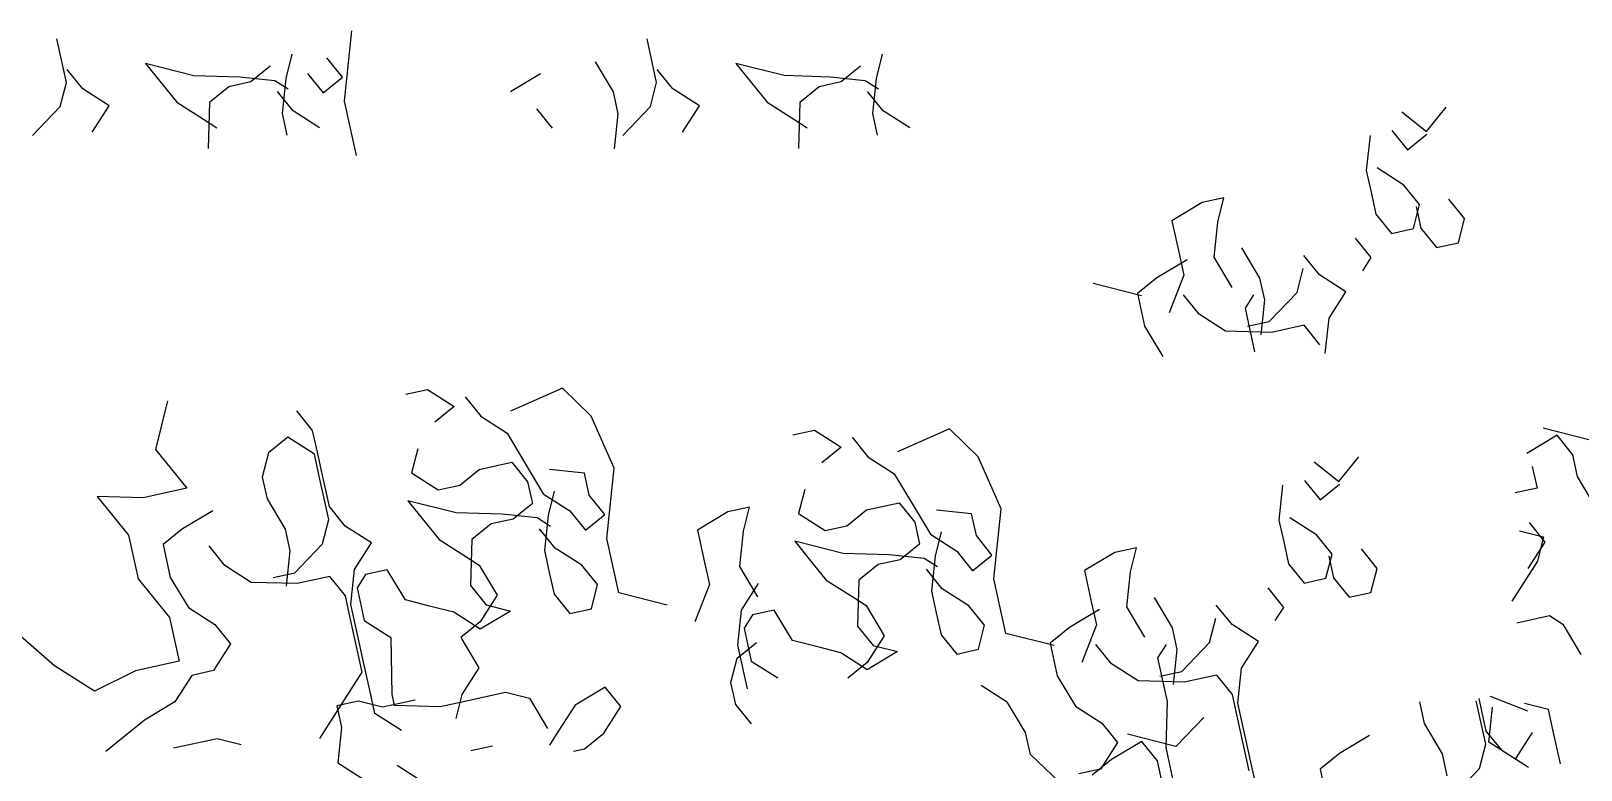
# Model space of a CAD drawing. Header units: millimetres. Extents: x 46 to 20372, y 30 to 14100.
# Drawn here: x 19678 to 19850.3, y 1125.9 to 1207.9 of the extents above; entities that cross this region are included whole.
import ezdxf

# ---------------------------------------------------------------- set-up
doc = ezdxf.new("R2010")
doc.units = ezdxf.units.MM
doc.layers.get('0').update_dxf_attribs({"color": 250})

msp = doc.modelspace()

# ---------------------------------------------------------------- linework, layer by layer
for p, q in [((19712.86, 1200.11), (19713.69, 1207.9)), ((19681.97, 1202.19), (19680.91, 1207.03)), ((19747.55, 1202.19), (19746.49, 1207.03)), ((19696.14, 1202.93), (19690.77, 1204.29)), ((19690.77, 1204.29), (19692.51, 1202.14)), ((19704.61, 1203.98), (19702.46, 1202.24)), ((19707.03, 1205.33), (19706.35, 1202.64)), ((19712.66, 1202.76), (19710.92, 1204.92)), ((19740.71, 1204.49), (19742.71, 1201.13)), ((19761.72, 1202.94), (19756.35, 1204.29)), ((19756.35, 1204.29), (19758.09, 1202.14)), ((19770.19, 1203.98), (19768.04, 1202.24)), ((19772.61, 1205.33), (19771.93, 1202.64)), ((19681.29, 1199.51), (19681.97, 1202.19)), ((19683.78, 1201.49), (19682.04, 1203.64)), ((19692.51, 1202.14), (19694.26, 1199.99)), ((19701.25, 1202.79), (19696.14, 1202.93)), ((19702.46, 1202.24), (19700.03, 1201.71)), ((19705.14, 1202.38), (19701.25, 1202.79)), ((19706.61, 1201.43), (19705.14, 1202.38)), ((19706.35, 1202.64), (19705.94, 1198.75)), ((19708.77, 1203.18), (19710.51, 1201.02)), ((19710.51, 1201.02), (19712.66, 1202.76)), ((19734.66, 1203.16), (19731.3, 1201.15)), ((19746.87, 1199.51), (19747.55, 1202.19)), ((19749.36, 1201.49), (19747.62, 1203.64)), ((19758.09, 1202.14), (19759.84, 1199.99)), ((19766.83, 1202.79), (19761.72, 1202.94)), ((19768.04, 1202.24), (19765.62, 1201.71)), ((19770.72, 1202.38), (19766.83, 1202.79)), ((19772.19, 1201.43), (19770.72, 1202.38)), ((19771.93, 1202.64), (19771.52, 1198.75)), ((19686.73, 1199.6), (19683.78, 1201.49)), ((19700.03, 1201.71), (19697.88, 1199.97)), ((19707.15, 1199.02), (19705.41, 1201.17)), ((19742.71, 1201.13), (19743.25, 1198.71)), ((19752.31, 1199.6), (19749.36, 1201.49)), ((19765.62, 1201.71), (19763.46, 1199.97)), ((19772.73, 1199.02), (19770.99, 1201.17)), ((19678.2, 1196.29), (19681.29, 1199.51)), ((19684.85, 1196.65), (19686.73, 1199.6)), ((19694.26, 1199.99), (19697.2, 1198.1)), ((19697.88, 1199.97), (19697.74, 1194.86)), ((19705.94, 1198.75), (19706.47, 1196.33)), ((19710.1, 1197.13), (19707.15, 1199.02)), ((19714.19, 1194.06), (19712.86, 1200.11)), ((19735.99, 1197.11), (19734.25, 1199.26)), ((19743.25, 1198.71), (19742.84, 1194.81)), ((19743.78, 1196.29), (19746.87, 1199.51)), ((19750.43, 1196.65), (19752.31, 1199.6)), ((19759.84, 1199.99), (19762.79, 1198.1)), ((19763.46, 1199.97), (19763.32, 1194.86)), ((19771.52, 1198.75), (19772.05, 1196.33)), ((19775.68, 1197.13), (19772.73, 1199.02)), ((19830.34, 1198.91), (19833.08, 1196.73)), ((19833.08, 1196.73), (19835.26, 1199.46)), ((19697.2, 1198.1), (19698.68, 1197.15)), ((19762.79, 1198.1), (19764.26, 1197.15)), ((19826.81, 1196.31), (19826.4, 1192.42)), ((19829.23, 1196.85), (19830.97, 1194.69)), ((19830.97, 1194.69), (19833.13, 1196.43)), ((19826.4, 1192.42), (19826.93, 1190)), ((19830.56, 1190.8), (19827.61, 1192.69)), ((19826.93, 1190), (19827.47, 1187.58)), ((19832.3, 1188.64), (19830.56, 1190.8)), ((19808.16, 1188.84), (19804.8, 1186.83)), ((19810.58, 1189.37), (19808.16, 1188.84)), ((19809.9, 1186.68), (19810.58, 1189.37)), ((19831.63, 1185.96), (19832.3, 1188.64)), ((19831.93, 1188.43), (19832.47, 1186.01)), ((19837.3, 1187.08), (19835.56, 1189.23)), ((19804.8, 1186.83), (19805.6, 1183.2)), ((19809.49, 1182.79), (19809.9, 1186.68)), ((19827.47, 1187.58), (19829.21, 1185.43)), ((19836.63, 1184.39), (19837.3, 1187.08)), ((19825.17, 1184.89), (19826.91, 1182.74)), ((19829.21, 1185.43), (19831.63, 1185.96)), ((19832.47, 1186.01), (19834.21, 1183.86)), ((19805.6, 1183.2), (19806.13, 1180.78)), ((19812.54, 1183.84), (19814.54, 1180.47)), ((19834.21, 1183.86), (19836.63, 1184.39)), ((19806.49, 1182.51), (19803.13, 1180.5)), ((19811.5, 1179.42), (19809.49, 1182.79)), ((19818.7, 1178.85), (19819.38, 1181.54)), ((19821.19, 1180.83), (19819.45, 1182.99)), ((19826.91, 1182.74), (19825.96, 1181.26)), ((19801.42, 1178.49), (19796.05, 1179.85)), ((19803.13, 1180.5), (19800.97, 1178.76)), ((19806.13, 1180.78), (19804.5, 1176.62)), ((19814.54, 1180.47), (19815.08, 1178.06)), ((19824.14, 1178.95), (19821.19, 1180.83)), ((19800.97, 1178.76), (19801.77, 1175.13)), ((19807.82, 1176.46), (19806.08, 1178.61)), ((19813.87, 1178.6), (19812.93, 1177.13)), ((19815.08, 1178.06), (19814.67, 1174.16)), ((19815.61, 1175.64), (19818.7, 1178.85)), ((19822.26, 1176), (19824.14, 1178.95)), ((19810.77, 1174.57), (19807.82, 1176.46)), ((19812.93, 1177.13), (19813.99, 1172.29)), ((19801.77, 1175.13), (19803.78, 1171.77)), ((19815.87, 1174.43), (19810.77, 1174.57)), ((19813.19, 1175.11), (19815.61, 1175.64)), ((19819.5, 1175.23), (19815.87, 1174.43)), ((19821.24, 1173.07), (19819.5, 1175.23)), ((19821.84, 1172.1), (19822.26, 1176)), ((19719.68, 1167.56), (19722.1, 1168.09)), ((19722.1, 1168.09), (19725.05, 1166.21)), ((19737.08, 1168.23), (19731.3, 1165.69)), ((19740.29, 1165.13), (19737.08, 1168.23)), ((19693.22, 1166.82), (19691.86, 1161.44)), ((19725.05, 1166.21), (19722.89, 1164.46)), ((19726.26, 1167.29), (19728, 1165.13)), ((19709.33, 1163.56), (19707.59, 1165.72)), ((19728, 1165.13), (19730.95, 1163.25)), ((19742.83, 1159.35), (19740.29, 1165.13)), ((19706.57, 1162.79), (19704.42, 1161.05)), ((19709.52, 1160.9), (19706.57, 1162.79)), ((19709.86, 1161.15), (19709.33, 1163.56)), ((19730.95, 1163.25), (19732.96, 1159.88)), ((19762.68, 1163.06), (19765.1, 1163.59)), ((19765.1, 1163.59), (19768.05, 1161.71)), ((19769.26, 1162.79), (19771, 1160.63)), ((19780.08, 1163.73), (19774.3, 1161.19)), ((19783.29, 1160.63), (19780.08, 1163.73)), ((19847.59, 1163.01), (19844.23, 1161)), ((19851.4, 1162.43), (19846.03, 1163.79)), ((19849.33, 1160.86), (19847.59, 1163.01)), ((19691.86, 1161.44), (19695.34, 1157.14)), ((19704.42, 1161.05), (19703.74, 1158.37)), ((19710.06, 1158.49), (19709.52, 1160.9)), ((19710.39, 1158.72), (19709.86, 1161.15)), ((19721.01, 1161.51), (19720.33, 1158.83)), ((19768.05, 1161.71), (19765.89, 1159.96)), ((19849.87, 1158.44), (19849.33, 1160.86)), ((19725.7, 1157.47), (19727.85, 1159.22)), ((19727.85, 1159.22), (19731.48, 1160.01)), ((19731.48, 1160.01), (19733.22, 1157.86)), ((19732.96, 1159.88), (19734.96, 1156.52)), ((19739.54, 1158.79), (19735.64, 1159.21)), ((19742.01, 1151.56), (19742.83, 1159.35)), ((19771, 1160.63), (19773.95, 1158.75)), ((19785.83, 1154.85), (19783.29, 1160.63)), ((19820.62, 1160.07), (19823.36, 1157.89)), ((19823.36, 1157.89), (19825.55, 1160.63)), ((19844.84, 1159.56), (19845.37, 1157.14)), ((19703.74, 1158.37), (19704.28, 1155.95)), ((19711.12, 1153.65), (19710.06, 1158.49)), ((19711.19, 1155.1), (19710.39, 1158.72)), ((19720.33, 1158.83), (19723.28, 1156.94)), ((19723.28, 1156.94), (19725.7, 1157.47)), ((19733.22, 1157.86), (19733.75, 1155.44)), ((19740.07, 1156.38), (19739.54, 1158.79)), ((19773.95, 1158.75), (19775.96, 1155.38)), ((19817.1, 1157.48), (19816.69, 1153.59)), ((19819.52, 1158.01), (19821.26, 1155.86)), ((19821.26, 1155.86), (19823.41, 1157.6)), ((19851.87, 1155.07), (19849.87, 1158.44)), ((19685.4, 1156.22), (19688.89, 1151.91)), ((19690.51, 1156.07), (19685.4, 1156.22)), ((19695.34, 1157.14), (19690.51, 1156.07)), ((19704.28, 1155.95), (19706.28, 1152.58)), ((19725.29, 1154.39), (19719.92, 1155.75)), ((19719.92, 1155.75), (19721.66, 1153.59)), ((19734.96, 1156.52), (19737.92, 1154.63)), ((19736.17, 1156.79), (19735.5, 1154.1)), ((19741.81, 1154.22), (19740.07, 1156.38)), ((19764.01, 1157.01), (19763.33, 1154.33)), ((19845.37, 1157.14), (19842.95, 1156.61)), ((19698.23, 1154.62), (19694.87, 1152.61)), ((19712.93, 1152.94), (19711.19, 1155.1)), ((19730.39, 1154.25), (19725.29, 1154.39)), ((19734.29, 1153.84), (19730.39, 1154.25)), ((19733.75, 1155.44), (19731.6, 1153.7)), ((19735.76, 1152.89), (19734.29, 1153.84)), ((19735.5, 1154.1), (19735.09, 1150.21)), ((19737.92, 1154.63), (19739.66, 1152.48)), ((19739.66, 1152.48), (19741.81, 1154.22)), ((19755.45, 1154.5), (19752.08, 1152.49)), ((19757.86, 1155.03), (19755.45, 1154.5)), ((19757.19, 1152.35), (19757.86, 1155.03)), ((19763.33, 1154.33), (19766.28, 1152.44)), ((19768.7, 1152.97), (19770.85, 1154.72)), ((19770.85, 1154.72), (19774.48, 1155.51)), ((19774.48, 1155.51), (19776.22, 1153.36)), ((19775.96, 1155.38), (19777.96, 1152.02)), ((19782.54, 1154.29), (19778.64, 1154.71)), ((19783.07, 1151.88), (19782.54, 1154.29)), ((19785.01, 1147.06), (19785.83, 1154.85)), ((19820.85, 1151.97), (19817.89, 1153.85)), ((19694.87, 1152.61), (19692.71, 1150.87)), ((19706.28, 1152.58), (19706.81, 1150.17)), ((19710.44, 1150.96), (19711.12, 1153.65)), ((19715.88, 1151.06), (19712.93, 1152.94)), ((19721.66, 1153.59), (19723.4, 1151.44)), ((19729.18, 1153.17), (19727.03, 1151.43)), ((19731.6, 1153.7), (19729.18, 1153.17)), ((19736.29, 1150.47), (19734.55, 1152.63)), ((19752.08, 1152.49), (19752.88, 1148.87)), ((19756.78, 1148.45), (19757.19, 1152.35)), ((19766.28, 1152.44), (19768.7, 1152.97)), ((19776.22, 1153.36), (19776.75, 1150.94)), ((19779.17, 1152.29), (19778.5, 1149.6)), ((19816.69, 1153.59), (19817.22, 1151.17)), ((19843.41, 1152.4), (19846.09, 1151.72)), ((19846.27, 1151.16), (19844.53, 1153.32)), ((19688.89, 1151.91), (19689.95, 1147.08)), ((19692.71, 1150.87), (19693.51, 1147.24)), ((19699.56, 1148.57), (19697.82, 1150.72)), ((19707.34, 1147.75), (19710.44, 1150.96)), ((19713.99, 1148.1), (19715.88, 1151.06)), ((19723.4, 1151.44), (19726.35, 1149.56)), ((19727.03, 1151.43), (19726.88, 1146.32)), ((19739.25, 1148.59), (19736.29, 1150.47)), ((19743.34, 1145.51), (19742.01, 1151.56)), ((19762.92, 1151.25), (19764.66, 1149.09)), ((19768.29, 1149.89), (19762.92, 1151.25)), ((19776.75, 1150.94), (19774.6, 1149.2)), ((19777.96, 1152.02), (19780.92, 1150.13)), ((19784.81, 1149.72), (19783.07, 1151.88)), ((19800.86, 1150.53), (19798.45, 1150)), ((19800.19, 1147.85), (19800.86, 1150.53)), ((19817.22, 1151.17), (19817.75, 1148.75)), ((19822.59, 1149.81), (19820.85, 1151.97)), ((19827.59, 1148.24), (19825.85, 1150.4)), ((19844.38, 1148.21), (19846.27, 1151.16)), ((19846.09, 1151.72), (19845.41, 1149.04)), ((19706.81, 1150.17), (19706.4, 1146.27)), ((19726.35, 1149.56), (19727.83, 1148.61)), ((19735.09, 1150.21), (19735.62, 1147.79)), ((19752.88, 1148.87), (19753.41, 1146.45)), ((19764.66, 1149.09), (19766.4, 1146.94)), ((19773.39, 1149.75), (19768.29, 1149.89)), ((19772.18, 1148.67), (19770.03, 1146.93)), ((19774.6, 1149.2), (19772.18, 1148.67)), ((19777.29, 1149.34), (19773.39, 1149.75)), ((19778.76, 1148.39), (19777.29, 1149.34)), ((19778.5, 1149.6), (19778.09, 1145.71)), ((19780.92, 1150.13), (19782.66, 1147.98)), ((19782.66, 1147.98), (19784.81, 1149.72)), ((19798.45, 1150), (19795.08, 1147.99)), ((19817.75, 1148.75), (19819.49, 1146.6)), ((19821.91, 1147.13), (19822.59, 1149.81)), ((19822.22, 1149.6), (19822.75, 1147.18)), ((19845.41, 1149.04), (19842.58, 1144.61)), ((19689.95, 1147.08), (19693.43, 1142.77)), ((19693.51, 1147.24), (19695.52, 1143.88)), ((19702.51, 1146.68), (19699.56, 1148.57)), ((19704.93, 1147.22), (19707.34, 1147.75)), ((19711.24, 1147.33), (19707.61, 1146.54)), ((19712.98, 1145.18), (19711.24, 1147.33)), ((19713.58, 1144.21), (19713.99, 1148.1)), ((19715.2, 1147.56), (19714.26, 1146.08)), ((19717.62, 1148.09), (19715.2, 1147.56)), ((19719.63, 1144.73), (19717.62, 1148.09)), ((19727.83, 1148.61), (19729.84, 1145.25)), ((19735.62, 1147.79), (19736.15, 1145.37)), ((19740.99, 1146.43), (19739.25, 1148.59)), ((19758.78, 1145.09), (19756.78, 1148.45)), ((19766.4, 1146.94), (19769.35, 1145.06)), ((19779.29, 1145.97), (19777.55, 1148.13)), ((19786.34, 1141.01), (19785.01, 1147.06)), ((19795.08, 1147.99), (19795.88, 1144.37)), ((19799.78, 1143.95), (19800.19, 1147.85)), ((19819.49, 1146.6), (19821.91, 1147.13)), ((19822.75, 1147.18), (19824.49, 1145.03)), ((19826.91, 1145.56), (19827.59, 1148.24)), ((19707.61, 1146.54), (19702.51, 1146.68)), ((19714.26, 1146.08), (19715.06, 1142.45)), ((19726.88, 1146.32), (19728.62, 1144.17)), ((19729.84, 1145.25), (19727.95, 1142.3)), ((19736.15, 1145.37), (19737.89, 1143.22)), ((19740.31, 1143.75), (19740.99, 1146.43)), ((19748.71, 1144.16), (19743.34, 1145.51)), ((19753.41, 1146.45), (19751.79, 1142.29)), ((19756.99, 1143.6), (19758.88, 1146.56)), ((19770.03, 1146.93), (19769.88, 1141.82)), ((19778.09, 1145.71), (19778.62, 1143.29)), ((19782.25, 1144.09), (19779.29, 1145.97)), ((19815.45, 1146.06), (19817.19, 1143.91)), ((19824.49, 1145.03), (19826.91, 1145.56)), ((19695.52, 1143.88), (19698.47, 1141.99)), ((19713.51, 1142.76), (19712.98, 1145.18)), ((19714.64, 1139.37), (19713.58, 1144.21)), ((19722.31, 1144.05), (19719.63, 1144.73)), ((19725, 1143.37), (19722.31, 1144.05)), ((19731.31, 1143.49), (19727.95, 1141.48)), ((19728.62, 1144.17), (19731.31, 1143.49)), ((19737.89, 1143.22), (19740.31, 1143.75)), ((19756.58, 1139.71), (19756.99, 1143.6)), ((19760.62, 1143.59), (19758.2, 1143.06)), ((19762.63, 1140.23), (19760.62, 1143.59)), ((19769.35, 1145.06), (19770.83, 1144.11)), ((19770.83, 1144.11), (19772.84, 1140.75)), ((19783.99, 1141.93), (19782.25, 1144.09)), ((19796.77, 1143.67), (19793.41, 1141.67)), ((19795.88, 1144.37), (19796.41, 1141.95)), ((19801.78, 1140.59), (19799.78, 1143.95)), ((19802.82, 1145), (19804.83, 1141.64)), ((19811.48, 1142), (19809.73, 1144.15)), ((19817.19, 1143.91), (19816.25, 1142.43)), ((19693.43, 1142.77), (19694.49, 1137.93)), ((19698.47, 1141.99), (19700.21, 1139.84)), ((19714.84, 1136.71), (19713.51, 1142.76)), ((19715.06, 1142.45), (19718.01, 1140.57)), ((19727.95, 1141.48), (19725, 1143.37)), ((19727.95, 1142.3), (19725.8, 1140.56)), ((19758.2, 1143.06), (19757.26, 1141.58)), ((19769.88, 1141.82), (19771.62, 1139.67)), ((19778.62, 1143.29), (19779.15, 1140.87)), ((19783.31, 1139.25), (19783.99, 1141.93)), ((19796.41, 1141.95), (19794.79, 1137.79)), ((19808.99, 1140.02), (19809.67, 1142.7)), ((19814.43, 1140.11), (19811.48, 1142)), ((19843.11, 1142.19), (19846.74, 1142.99)), ((19846.74, 1142.99), (19848.22, 1142.05)), ((19848.22, 1142.05), (19850.23, 1138.68)), ((19680.66, 1137.43), (19675.97, 1141.47)), ((19718.01, 1140.57), (19718.13, 1134.25)), ((19725.8, 1140.56), (19727.8, 1137.19)), ((19757.26, 1141.58), (19758.06, 1137.95)), ((19765.31, 1139.55), (19762.63, 1140.23)), ((19772.84, 1140.75), (19770.95, 1137.8)), ((19779.15, 1140.87), (19780.89, 1138.72)), ((19791.71, 1139.66), (19786.34, 1141.01)), ((19793.41, 1141.67), (19791.26, 1139.93)), ((19804.83, 1141.64), (19805.36, 1139.22)), ((19812.54, 1137.16), (19814.43, 1140.11)), ((19700.21, 1139.84), (19698.32, 1136.89)), ((19714.91, 1138.16), (19714.64, 1139.37)), ((19756.48, 1138.25), (19758.64, 1139.99)), ((19757.64, 1134.87), (19756.58, 1139.71)), ((19768, 1138.87), (19765.31, 1139.55)), ((19770.95, 1136.98), (19768, 1138.87)), ((19774.31, 1138.99), (19770.95, 1136.98)), ((19771.62, 1139.67), (19774.31, 1138.99)), ((19780.89, 1138.72), (19783.31, 1139.25)), ((19791.26, 1139.93), (19792.06, 1136.3)), ((19798.1, 1137.63), (19796.36, 1139.78)), ((19804.15, 1139.77), (19803.21, 1138.3)), ((19805.36, 1139.22), (19804.95, 1135.33)), ((19805.89, 1136.8), (19808.99, 1140.02)), ((19685.09, 1134.6), (19680.66, 1137.43)), ((19689.66, 1136.87), (19685.09, 1134.6)), ((19694.49, 1137.93), (19689.66, 1136.87)), ((19698.32, 1136.89), (19695.9, 1136.35)), ((19712.01, 1132.29), (19714.84, 1136.71)), ((19715.71, 1134.54), (19714.91, 1138.16)), ((19727.8, 1137.19), (19725.91, 1134.24)), ((19755.81, 1135.56), (19756.48, 1138.25)), ((19758.06, 1137.95), (19761.01, 1136.07)), ((19770.95, 1137.8), (19768.8, 1136.06)), ((19801.06, 1135.74), (19798.1, 1137.63)), ((19803.21, 1138.3), (19804.27, 1133.46)), ((19803.47, 1136.27), (19805.89, 1136.8)), ((19812.13, 1133.27), (19812.54, 1137.16)), ((19695.9, 1136.35), (19694.02, 1133.4)), ((19741.84, 1135.04), (19738.48, 1133.03)), ((19743.58, 1132.89), (19741.84, 1135.04)), ((19756.34, 1133.14), (19755.81, 1135.56)), ((19786.54, 1133.36), (19783.59, 1135.25)), ((19792.06, 1136.3), (19794.07, 1132.93)), ((19806.16, 1135.59), (19801.06, 1135.74)), ((19809.79, 1136.39), (19806.16, 1135.59)), ((19811.53, 1134.24), (19809.79, 1136.39)), ((19694.02, 1133.4), (19690.65, 1131.4)), ((19714.43, 1133.51), (19712.01, 1132.97)), ((19717.11, 1132.83), (19714.43, 1133.51)), ((19716.24, 1132.12), (19715.71, 1134.54)), ((19720.74, 1133.62), (19717.11, 1132.83)), ((19718.13, 1134.25), (19718.39, 1133.04)), ((19723.5, 1132.9), (19725.92, 1133.43)), ((19725.91, 1134.24), (19725.24, 1131.56)), ((19725.92, 1133.43), (19730.75, 1134.49)), ((19730.75, 1134.49), (19733.44, 1133.82)), ((19733.44, 1133.82), (19735.44, 1130.45)), ((19788.55, 1130), (19786.54, 1133.36)), ((19804.27, 1133.46), (19804.13, 1128.35)), ((19812.06, 1131.82), (19811.53, 1134.24)), ((19813.19, 1128.43), (19812.13, 1133.27)), ((19832.29, 1133.42), (19832.82, 1131)), ((19839.67, 1128.7), (19838.6, 1133.54)), ((19839.73, 1130.15), (19838.94, 1133.78)), ((19840.15, 1134.05), (19844.31, 1132.43)), ((19846.64, 1132.56), (19843.96, 1133.24)), ((19710.13, 1129.34), (19712.01, 1132.29)), ((19712.01, 1132.97), (19712.54, 1130.55)), ((19719.19, 1130.23), (19716.24, 1132.12)), ((19718.39, 1133.04), (19723.5, 1132.9)), ((19738.48, 1133.03), (19736.59, 1130.08)), ((19741.69, 1129.94), (19743.58, 1132.89)), ((19758.08, 1130.99), (19756.34, 1133.14)), ((19794.07, 1132.93), (19797.01, 1131.05)), ((19808.34, 1131.67), (19805.25, 1128.45)), ((19813.39, 1125.77), (19812.06, 1131.82)), ((19840, 1128.94), (19840.42, 1132.84)), ((19847.17, 1130.15), (19846.64, 1132.56)), ((19690.65, 1131.4), (19686.35, 1127.91)), ((19712.54, 1130.55), (19712.13, 1126.66)), ((19736.59, 1130.08), (19735.65, 1128.61)), ((19739.54, 1128.2), (19741.69, 1129.94)), ((19789.08, 1127.58), (19788.55, 1130)), ((19797.01, 1131.05), (19798.76, 1128.89)), ((19805.25, 1128.45), (19799.88, 1129.81)), ((19832.82, 1131), (19834.83, 1127.64)), ((19841.48, 1128), (19839.73, 1130.15)), ((19844.84, 1130.01), (19842.95, 1127.06)), ((19847.97, 1126.52), (19847.17, 1130.15)), ((19693.87, 1128.3), (19698.71, 1129.36)), ((19698.71, 1129.36), (19701.39, 1128.68)), ((19729.33, 1128.49), (19726.91, 1127.96)), ((19738.33, 1127.93), (19739.54, 1128.2)), ((19798.76, 1128.89), (19796.87, 1125.94)), ((19801.44, 1129.03), (19798.08, 1127.02)), ((19803.19, 1126.88), (19801.44, 1129.03)), ((19804.13, 1128.35), (19804.92, 1124.72)), ((19813.46, 1127.22), (19813.19, 1128.43)), ((19826.77, 1129.67), (19823.41, 1127.67)), ((19838.99, 1126.02), (19839.67, 1128.7)), ((19844.43, 1126.11), (19840, 1128.94)), ((19712.13, 1126.66), (19715.08, 1124.77)), ((19718.71, 1126.38), (19721.66, 1124.5)), ((19792.3, 1124.49), (19789.08, 1127.58)), ((19798.08, 1127.02), (19795.93, 1125.28)), ((19803.72, 1124.46), (19803.19, 1126.88)), ((19814.26, 1123.59), (19813.46, 1127.22)), ((19823.41, 1127.67), (19821.26, 1125.93)), ((19834.83, 1127.64), (19835.36, 1125.22)), ((19796.87, 1125.94), (19794.45, 1125.41)), ((19821.26, 1125.93), (19822.06, 1122.3)), ((19835.89, 1122.8), (19838.99, 1126.02))]:
    msp.add_line(p, q)

doc.saveas('drawing.dxf')
